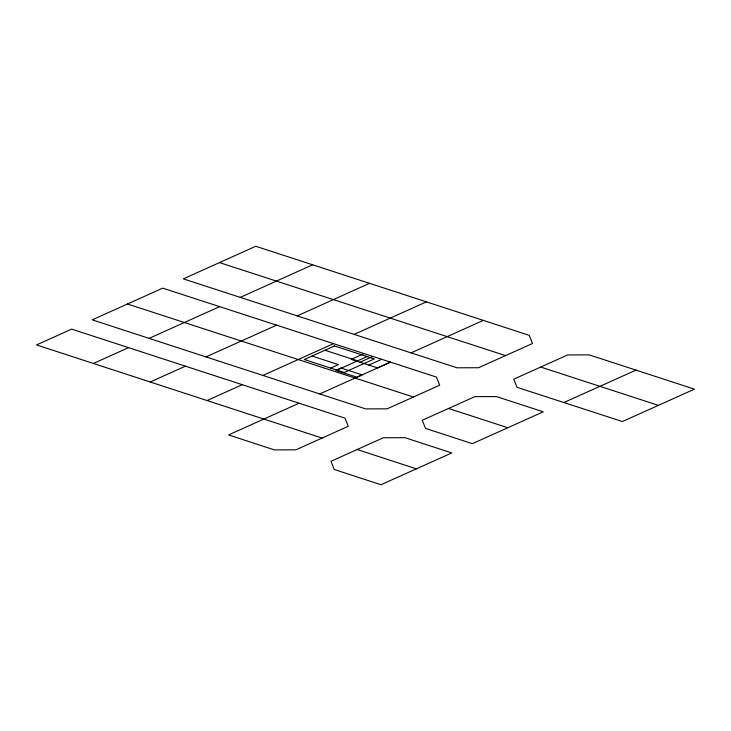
<?xml version="1.0" encoding="UTF-8"?>
<svg xmlns="http://www.w3.org/2000/svg" width="731" height="731" viewBox="0 0 731 731"><rect width="100%" height="100%" fill="white"/><g stroke="black" fill="none" stroke-linecap="round" stroke-linejoin="round"><path stroke-width="1.1" d="M312.63 264.805L240.252 297.38M297.225 315.883L369.511 283.317M354.16 334.378L426.42 301.848M330.714 368.104L338.444 364.623L312.064 356.052M364.093 353.576L351.218 359.369L377.598 367.94L390.473 362.137L319.758 393.945M360.008 362.229L372.892 356.426M368.808 365.08L381.683 359.286M411.105 352.881L483.301 320.388M322.088 438.061L348.258 426.283L344.95 418.141L71.656 329.114L36.55 344.922L322.088 438.061L295.891 449.83L274.344 449.885L228.584 434.927L299.125 403.201M413.408 397.034L439.696 385.2L436.389 377.068L162.711 288.151L92.197 319.84L365.582 408.885L387.128 408.83L413.408 397.034L127.45 303.986M505.55 355.613L532.533 343.479L529.226 335.337L255.74 246.265L183.317 278.876L457.021 367.803L478.567 367.73L505.55 355.613L219.501 262.584M357.176 449.519L330.951 461.325L334.204 469.457L380.952 484.735L451.795 452.937L404.956 437.686L383.4 437.741L357.176 449.519L416.359 468.836M540.693 367.053L513.747 379.179L517.055 387.32L622.392 421.549L694.45 389.157L589.195 354.873L567.676 354.937L540.693 367.053L658.403 405.358M507.826 427.745L543.261 411.809L496.422 396.577L474.867 396.631L422.244 420.279L425.552 428.421L472.39 443.662L507.826 427.745L448.56 408.465M93.404 363.444L128.546 347.654M149.106 338.371L219.656 306.645M276.629 325.158L205.987 356.892M150.22 381.984L185.427 366.176M262.877 375.432L333.564 343.652M207.047 400.524L242.272 384.698M336.918 370.124L367.117 356.554M563.857 402.534L635.979 370.124M324.939 350.259L357.55 360.849M334.506 345.955L304.334 359.533L344.191 372.481L374.363 358.903L334.506 345.955M341.03 368.04L335.885 370.352L356.984 377.214L362.137 374.893L341.03 368.04"/></g></svg>
